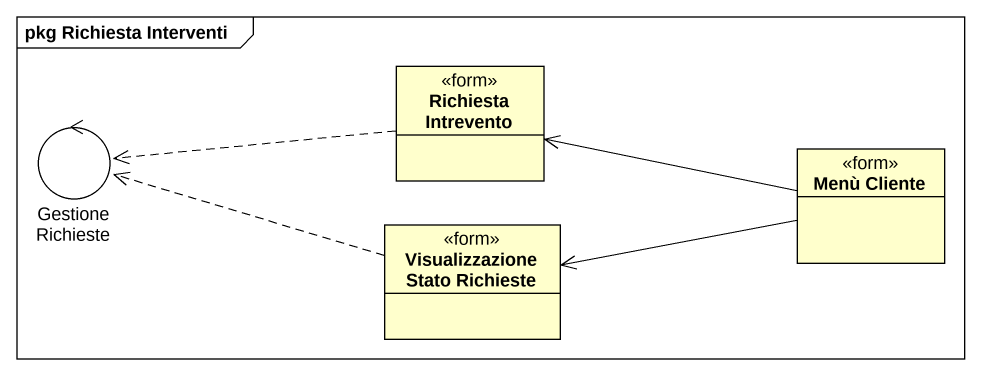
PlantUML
@startuml
mainframe pkg Richiesta Interventi
allowmixing
hide circle
hide empty members
class "Richiesta Intrevento" as Richiesta_Intrevento <<form>>
control "Gestione Richieste" as Gestione_Richieste
class "Menù Cliente" as Menù_Cliente <<form>>
class "Visualizzazione Stato Richieste" as Visualizzazione_Stato <<form>>
Richiesta_Intrevento .left.> Gestione_Richieste
Menù_Cliente -left-> Richiesta_Intrevento
Menù_Cliente -left-> Visualizzazione_Stato
Visualizzazione_Stato .left.> Gestione_Richieste
@enduml
